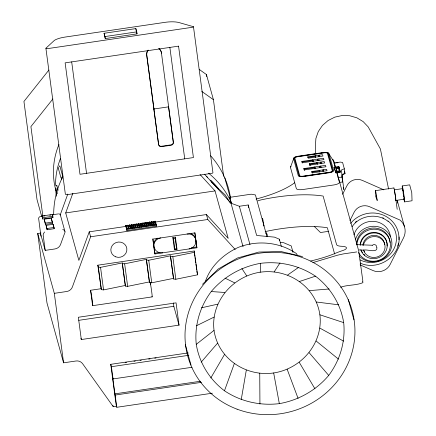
<?xml version="1.0" encoding="UTF-8"?>
<svg xmlns="http://www.w3.org/2000/svg" width="436" height="436" viewBox="0 0 436 436"><rect width="100%" height="100%" fill="white"/><g stroke="black" fill="none" stroke-linecap="round" stroke-linejoin="round"><path stroke-width="0.65" d="M196.26 344.336C194.32 325.452 199.884 306.688 211.237 291.542C223.853 276.577 241.37 266.701 260.619 263.306C279.858 261.022 299.347 265.371 315.484 276.179C330.45 287.52 340.652 304.045 343.693 322.613C345.634 341.497 340.069 360.261 328.717 375.412C316.1 390.373 298.584 400.248 279.334 403.643C260.096 405.932 240.607 401.583 224.469 390.776C209.498 379.434 199.301 362.905 196.26 344.336L214.027 330.379C210.512 301.968 232.546 276.337 260.238 272.2C287.945 268.189 315.806 286.414 319.882 314.781C323.398 343.192 301.363 368.823 273.672 372.96C245.964 376.971 218.104 358.746 214.027 330.379M56.647 186.079L56.735 185.186L58.157 190.26M260.238 272.2L260.619 263.306M399.082 236.95C400.733 256.684 377.718 271.285 360.169 263.077M395.708 200.407L395.648 198.625M58.304 167.904L58.38 167.348M177.016 249.294L176.575 248.787L175.212 238.601L175.397 237.173L172.836 237.549L174.455 249.675L177.016 249.294L175.397 237.173M241.222 399.676L246.313 370.11M205.28 281.749C210.435 266.134 223.45 254.248 238.132 247.452C257.164 239.909 279.362 241.893 296.338 253.512L297.75 255.807M224.469 390.776L234.279 363.717M60.173 215.062L67.787 194.085M126.287 226.36L89.238 231.821L78.867 260.39L65.705 212.931L72.85 193.252M89.238 231.821L90.612 236.764L72.381 286.975A6.96 6.6 -15.5 0 1 66.708 291.504L54.315 293.335L37.719 233.494L40.984 233.015M290.561 166.999L293.651 158.66M59.498 166.389L59.814 165.822L62.637 175.921L61.961 178.308M342.631 194.271L346.893 185.796A11.489 10.895 -15.5 0 1 362.196 180.346L383.811 189.834M349.934 220.611L354.196 212.13A11.489 10.895 -15.5 0 1 369.499 206.686L400.194 220.158A16.034 15.206 -15.5 0 1 403.545 237.805L390.116 264.51A12.791 12.132 -15.5 0 1 373.074 270.576L360.125 264.892M210.817 377.968L224.48 354.523M174.455 249.675L174.858 249.038L173.501 238.852L172.836 237.549M274.162 271.901L280.016 262.886M352.108 226.693C359.765 215.166 377.363 212.746 388.111 221.374M48.876 70.054L23.936 101.457L37.022 199.595L41.676 216.37M52.892 98.934L30.912 126.614L42.837 216.016M395.741 200.462L404.237 199.187L402.662 188.625L402.63 188.957M201.198 362.131L217.569 343.154M44.597 231.979L43.328 233.827L43.175 235.2L45.202 250.384L54.909 248.951A6.96 6.6 -15.5 0 0 60.582 244.422L65.089 231.996L60.321 214.79L59.569 214L58.435 213.891M202.473 284.332L218.229 269.007L237.489 257.992L258.946 252.046L281.127 251.561L302.53 256.581M45.894 48.238L54.5 40.276A14.028 4.415 -7.6 0 1 64.801 37.114L166.034 22.198A16.459 5.178 -7.6 0 1 179.218 22.612L193.47 26.71L212.942 172.743L212.354 173.25L66.757 194.707L65.373 194.276L45.894 48.238L47.279 48.669L192.881 27.212L193.47 26.71M294.709 182.706L294.273 183.049A79.619 25.048 -7.6 0 1 256.046 199.072M287.597 275.051L298.731 267.279M196.353 325.806L214.092 317.076M333.96 163.004L340.2 162.083L342.582 162.443L344.342 168.787L341.481 169.953L342.516 181.976L339.317 182.444M344.342 168.787L344.99 173.664L342.129 174.831L342.516 181.976M342.598 174.335L344.031 173.751M299.63 281.443L315.484 276.179M312.89 262.592L337.677 255.153L343.405 253.899L356.801 251.926M340.598 287.231C347.814 284.648 355.972 285.602 362.965 282.648L362.599 281.34M201.459 307.8L217.76 304.148M97.811 265.197L98.351 267.132L100.547 267.361L122.265 262.935L125.448 286.114L127.65 286.348L149.368 281.923L149.548 282.566L151.744 282.795L173.463 278.37L173.642 279.013L175.844 279.247L197.563 274.822L194.2 250.994L97.811 265.197L101.354 289.668L103.555 289.902L125.274 285.471L125.448 286.114M122.445 263.578L124.642 263.813L146.365 259.382L149.548 282.566M146.54 260.03L148.741 260.259L170.46 255.834L173.642 279.013M170.64 256.477L172.836 256.711L194.554 252.281M104.106 33.278L135.858 28.596L136.768 31.872L137.035 33.888L105.283 38.564L104.106 33.278L105.283 38.564M105.011 36.553L136.768 31.872M153.843 108.602L153.952 108.995L168.683 106.825L168.569 106.428M307.832 156.84L322.558 154.671L322.945 156.055L308.214 158.224L307.832 156.84L307.909 157.451L315.277 156.366L315.533 157.287M313.135 160.394L301.985 162.034L301.903 161.424L323.55 158.235L323.932 159.62L302.29 162.813M309.571 163.718L324.297 161.549L324.684 162.939L309.952 165.108L309.571 163.718L309.909 165.255M309.653 164.328L317.016 163.244L317.272 164.17M333.998 163.277L335.317 163.086M336.641 162.89L337.965 162.693M303.881 168.558L325.523 165.369L325.91 166.754L304.268 169.942L303.881 168.558L303.963 169.168L315.114 167.522M334.02 167.424L338.957 166.699L340.314 172.198L335.834 172.858L334.02 167.424L334.625 168.498M335.867 167.261L338.429 166.884L339.524 170.847L336.963 171.223L335.867 167.261L336.957 171.795M311.893 171.501L326.624 169.326L327.011 170.716L312.28 172.885L311.893 171.501L312.231 173.032M335.905 168.312L339.104 167.838L340.314 172.198M336.014 168.4L338.581 168.024L339.366 170.852M311.974 172.111L320.013 170.923M335.23 171.784L340.162 171.054M338.396 172.171L339.677 171.986M42.047 215.989L52.293 214.479L52.789 216.261L52.952 217.482L42.701 218.992L42.047 215.989L42.701 218.992M42.336 216.267L39.681 216.708L38.586 217.995L40.929 236.263M43.676 216.065L45.022 215.869M49.72 215.177L51.061 214.981M52.402 214.785L57.775 213.989M65.705 212.931L215.046 190.919L228.208 238.378L206.435 214.55L154.573 222.191M42.543 217.771L52.789 216.261M44.216 219.199L51.263 218.164L52.364 222.126L52.522 223.346L45.48 224.382L44.216 219.199L45.48 224.382M338.025 177.665L341.868 177.098M45.317 223.161L52.364 222.126M230.066 202.936L231.233 202.762L229.734 197.35L251.174 194.189L255.42 194.936L267.006 236.721M46.085 225.358L53.127 224.317L54.01 227.488L54.173 228.709L47.126 229.745L46.085 225.358L47.126 229.745M46.963 228.524L54.01 227.488M204.473 174.166L230.993 203.198L239.348 206.266L248.198 204.964L256.657 235.473L274.484 237.135L279.362 239.206L281.345 246.351M125.786 225.532L126.227 225.466L127.187 229.249L128.473 229.058L128.391 228.448L128.92 228.371L129.001 228.982L130.282 228.791L130.201 228.181L130.735 228.104L130.816 228.715L132.097 228.524L131.138 224.747L131.667 224.665L132.631 228.448L133.912 228.257L132.947 224.48L133.481 224.398L134.441 228.181L135.721 227.99L134.762 224.213L135.296 224.131L136.255 227.914L137.536 227.723L136.577 223.946L137.111 223.864L138.07 227.647L139.351 227.456L138.392 223.679L138.921 223.597L139.885 227.379L141.166 227.189L140.201 223.412L140.735 223.33L141.695 227.112L142.975 226.922L142.016 223.145L142.55 223.063L143.509 226.845L144.79 226.655L143.831 222.872L144.365 222.796L145.324 226.573L146.605 226.388L145.646 222.605L146.174 222.529L147.139 226.306L148.42 226.12L147.455 222.338L147.989 222.262L148.949 226.039L150.229 225.853L149.27 222.071L149.804 221.995L150.763 225.772L152.044 225.586L151.085 221.804L151.619 221.728L152.578 225.505L153.859 225.319L152.9 221.537L153.428 221.461L154.388 225.238L155.668 225.052L154.709 221.27L155.243 221.194L156.121 224.36L156.366 226.191L126.909 230.535L125.786 225.532L126.909 230.535M126.227 225.466L126.309 226.077L127.59 225.892L127.508 225.281L128.042 225.199L128.92 228.371M128.042 225.199L128.124 225.81L129.405 225.625L129.323 225.014L129.857 224.932L130.735 228.104M129.857 224.932L129.939 225.543L131.22 225.358L132.097 228.524M131.667 224.665L131.748 225.276L133.029 225.09L133.912 228.257M133.481 224.398L133.563 225.009L134.844 224.823L135.721 227.99M137.536 227.723L136.659 224.551L135.378 224.742L135.296 224.131M139.351 227.456L138.474 224.284L137.193 224.475L137.111 223.864M141.166 227.189L140.283 224.017L139.002 224.208L138.921 223.597M140.735 223.33L140.817 223.941L142.098 223.75L142.975 226.922M142.55 223.063L142.632 223.673L143.913 223.483L144.79 226.655M146.605 226.388L145.728 223.216L144.447 223.406L144.365 222.796M146.174 222.529L146.256 223.139L147.537 222.949L148.42 226.12M147.989 222.262L148.071 222.872L149.352 222.682L150.229 225.853M149.804 221.995L149.886 222.605L151.167 222.415L152.044 225.586M151.619 221.728L151.695 222.338L152.976 222.147L153.859 225.319M153.428 221.461L153.51 222.071L154.791 221.88L155.668 225.052M128.304 226.061L129.65 225.864M131.002 225.668L132.348 225.466M137.062 224.774L138.408 224.573M140.43 224.278L141.776 224.077M151.881 222.589L153.227 222.387M402.27 185.943L409.677 184.848L411.769 192.69L412.047 200.762L404.603 201.895M375.467 190.646L393.915 187.927M126.663 228.704L127.11 228.638M132.015 227.914L132.549 227.837M133.83 227.647L134.364 227.57M135.645 227.379L136.174 227.303L136.255 227.914M137.454 227.112L137.989 227.036L138.07 227.647M139.269 226.845L139.803 226.769L139.885 227.379M141.084 226.578L141.613 226.502M142.894 226.311L143.428 226.235M144.708 226.044L145.243 225.968M146.523 225.777L147.057 225.701M148.338 225.51L148.867 225.434M150.148 225.243L150.682 225.167M151.962 224.976L152.496 224.894M153.777 224.709L154.311 224.627M155.592 224.442L156.121 224.36M394.193 189.873L402.662 188.625M90.612 236.764L207.803 219.493L235.244 249.523M173.501 238.852L175.212 238.601M265.551 233.129L266.614 232.977L267.606 236.552M174.858 249.038L176.575 248.787M153.832 246.7L154.693 253.174L160.028 252.39M191.371 247.773L196.707 246.983L196.925 247.779L154.916 253.97L154.693 253.174M328.788 231.303L320.465 232.53L314.329 226.464M90.552 290.267A7.984 0.332 81.6 0 1 92.23 300.213A7.984 0.332 81.6 0 1 92.557 305.287L90.552 290.267L101.234 288.692M92.694 305.663L152.126 296.905M78.791 320.324L173.822 306.317L179.038 325.136L81.314 339.54L80.954 338.243M37.719 233.494L46.99 302.987L63.58 362.823L75.978 360.997A6.96 6.6 -15.5 0 1 82.617 363.717L113.278 406.723L116.646 406.227M212.441 393.19L116.815 407.284L116.156 404.902L110.744 364.327L188.189 352.915M125.208 362.556L126.549 362.36M133.928 361.27L135.274 361.073M139.972 360.381L141.313 360.18M148.698 359.095L150.039 358.899M154.736 358.201L156.077 358.005M110.744 364.327L111.403 366.703L188.848 355.291M116.815 407.284L112.706 377.74L113.038 378.933L192.036 367.286M114.859 393.866L200.555 381.238M115.186 395.054L201.552 382.328M309.429 290.638L329.136 288.986M372.18 245.234L357.406 244.661M363.531 250.15C366.894 248.929 377.472 253.61 376.949 247.523M363.678 250.155L359.166 249.926M332.172 159.821L333.486 159.892L335.666 167.756M211.237 291.542L224.78 292.474M280.315 242.411L283.662 242.721L291.232 245.931L293.041 252.466M316.34 302.006L338.756 304.824M319.882 314.781L343.693 322.613M225.014 278.141L234.672 282.85M62.713 229.309L64.043 230.126L64.91 231.325M319.817 328.085L343.601 341.143M199.268 69.433L206.446 74.556L213.427 99.719L223.646 176.346M201.824 91.435L213.427 99.719M316.149 341.017L338.494 359.15M211.046 181.681L225.292 195.045L229.756 202.26M200.075 174.536L215.046 190.919M309.129 352.686L328.717 375.412M241.86 268.511L246.765 275.939M404.21 199.214L403.921 198.14M60.953 177.774L58.31 168.242M328.935 153.87L333.589 161.151L335.36 167.538M229.734 197.35L230.557 198.707M299.238 362.311L314.939 388.808M287.144 369.221L298.093 398.439M404.521 226.824L397.218 200.489A16.034 15.206 -15.5 0 1 397.763 203.094M375.914 195.878L377.211 200.56A7.663 0.316 81.6 0 0 375.598 191.006A7.663 0.316 81.6 0 0 375.914 195.878L376.181 197.89M344.287 171.125L344.99 173.664M343.345 187.687L343.879 189.611L342.037 175.801M336.935 172.34L358.735 250.956L362.877 281.285M336.777 172.645L339.431 182.221A6.006 1.891 -7.6 0 1 334.003 184.929L302.78 189.535A6.006 1.891 -7.6 0 1 296.333 188.57L290.49 167.506A6.006 1.891 -7.6 0 1 291.035 166.47M334.668 165.555L335.197 167.468M334.799 169.119L335.834 172.858M318.809 159.058L319.136 160.235L317.855 160.426L317.528 159.249M315.577 157.14L315.195 155.756L315.277 156.366M319.643 171.8L319.261 170.416L319.599 171.948M317.321 164.023L316.934 162.633L317.016 163.244M315.086 168.351L314.705 166.961L315.043 168.498M313.064 161.364L312.726 159.832L313.19 161.827M348.304 299.516L353.945 319.866M334.625 253.981L327.349 227.745A59.727 18.792 -7.6 0 0 295.624 227.047A72.763 22.89 -7.6 0 0 266.167 231.391A13.87 4.365 -7.6 0 0 265.181 231.614M301.903 161.424L302.241 162.96M263.518 224.774L263.824 225.875M239.348 206.266L250.002 244.689M224.753 177.779L230.279 197.699M230.993 203.198L243.081 246.776M206.435 214.55L207.803 219.493M136.31 31.267L137.035 33.888M197.203 273.53L197.563 274.822M156.366 226.191L155.243 221.194M153.51 222.071L154.388 225.238M151.695 222.338L152.578 225.505M185.349 344.713L190.99 365.057M149.886 222.605L150.763 225.772M148.071 222.872L148.774 225.407M146.256 223.139L147.139 226.306M144.621 224.039L145.324 226.573M142.632 223.673L143.509 226.845M140.817 223.941L141.695 227.112M133.563 225.009L134.441 228.181M131.748 225.276L132.631 228.448M129.939 225.543L130.816 228.715M129.323 225.014L130.282 228.791M128.124 225.81L129.001 228.982M127.508 225.281L128.473 229.058M126.309 226.077L127.187 229.249M55.835 187.916L57.421 193.633M112.919 405.42L113.278 406.723M52.62 216.294L52.952 217.482M53.47 226.17L54.173 228.709M52.522 223.346L51.263 218.164M40.597 233.789L45.202 250.384M394.335 190.281L395.158 194.936M388.574 189.017L380.415 149.03L368.186 126.892L363.183 121.633L356.893 117.829L349.737 115.736L342.211 115.496L334.826 117.131L328.079 120.527L322.438 125.454L318.28 131.568L315.893 138.463L315.441 145.668L315.659 153.804M273.672 372.96L279.334 403.643M403.551 196.08L403.649 196.669M403.055 192.826L403.147 193.48M395.256 195.606L395.583 198.091M397.191 209.329L395.659 197.846A7.663 0.316 81.6 0 0 393.855 188.085M338.957 166.699L339.104 167.838M338.429 166.884L338.581 168.024M309.952 165.108L310.034 165.718M304.268 169.942L304.35 170.552M279.362 239.206L279.536 240.509M266.614 232.977L266.859 234.835M262.848 220.344L262.586 218.398L263.96 225.973M248.198 204.964L248.547 207.574M206.446 74.556L206.719 76.573M196.925 247.779L194.936 232.879L152.927 239.07L154.916 253.97M194.805 232.731L195.666 239.211M195.84 240.509L196.707 246.983M169.866 47.42L184.728 158.851M194.2 250.994L194.903 256.297M195.083 257.622L195.791 262.924M195.966 264.254L196.674 269.557M196.849 270.881L197.116 272.871M168.552 106.7L173.261 142.038A2.594 2.458 -15.5 0 1 171.026 144.85L161.418 146.267A2.594 2.458 -15.5 0 1 158.535 144.207L153.821 108.869M153.952 108.995L146.801 55.394A7.45 7.063 -15.5 0 1 148.3 50.118M172.836 256.711L175.844 279.247M170.46 255.834L173.463 278.37M179.038 325.136L176.068 302.857L78.344 317.261L81.314 339.54M173.37 302.944L173.822 306.317M135.858 28.596L136.13 30.613M154.709 221.27L154.791 221.88M152.9 221.537L152.976 222.147M151.085 221.804L151.167 222.415M152.796 238.923L153.57 244.754M149.27 222.071L149.352 222.682M147.455 222.338L147.537 222.949M145.646 222.605L145.728 223.216M143.831 222.872L143.913 223.483M148.741 260.259L151.744 282.795M150.24 283.465L150.415 284.773M142.016 223.145L142.098 223.75M146.365 259.382L149.368 281.923M140.201 223.412L140.283 224.017M138.392 223.679L138.474 224.284M136.577 223.946L136.659 224.551M134.762 224.213L134.844 224.823M132.947 224.48L133.029 225.09M131.138 224.747L131.22 225.358M124.642 263.813L127.65 286.348M122.265 262.935L125.274 285.471M100.547 267.361L103.555 289.902M71.684 61.89L86.546 173.321M98.351 267.132L101.354 289.668M111.403 366.703L113.038 378.933M52.293 214.479L52.456 215.7M53.127 224.317L53.29 225.537M54.315 293.335L63.58 362.823M402.82 190.995L402.668 189.573M259.747 373.26L259.938 404.063M53.688 214.975A89.157 84.551 -15.5 0 1 62.866 176.547M210.626 155.772A89.157 84.551 -15.5 0 1 230.361 197.072M208.561 173.179A89.157 84.551 -15.5 0 1 231.521 202.909M206.664 176.536A85.298 80.889 -15.5 0 1 207.694 177.408M210.697 180.128A85.298 80.889 -15.5 0 1 218.725 189.044M55.884 190.532A77.744 73.728 -15.5 0 1 58.931 144.55M61.362 179.736A79.167 75.074 -15.5 0 1 62.452 175.877M56.451 196.304A79.167 75.074 -15.5 0 1 55.645 188.924M55.53 185.513A79.167 75.074 -15.5 0 1 60.419 158.59M187.109 234.028A7.919 7.51 -15.5 0 1 195.933 240.329A7.919 7.51 -15.5 0 1 189.099 248.929M162.742 252.815A7.919 7.51 -15.5 0 1 153.919 246.52A7.919 7.51 -15.5 0 1 160.753 237.914M195.769 240.187A7.919 7.51 -15.5 0 1 195.704 241.5M190.935 233.658A7.919 7.51 -15.5 0 1 195.595 238.89M154.856 248.765A7.919 7.51 -15.5 0 1 154.224 247.615M153.646 245.076A7.919 7.51 -15.5 0 1 157.614 238.132M150.191 282.397A7.984 0.332 81.6 0 1 151.782 292.414A7.984 0.332 81.6 0 1 151.984 296.529M310.634 261.006A70.915 22.307 -7.6 0 0 335.933 253.076A50.456 15.876 -7.6 0 1 343.007 250.449A7.712 2.425 -7.6 0 0 346.457 247.773A7.712 2.425 -7.6 0 0 341.851 246.291A8.818 2.774 -7.6 0 1 336.581 244.591L323.12 196.058A59.727 18.792 -7.6 0 0 291.401 195.361A72.763 22.89 -7.6 0 0 261.943 199.699A13.87 4.365 -7.6 0 0 257.763 200.865M333.251 160.71A6.006 1.891 -7.6 0 1 333.589 161.151M147.815 50.233A7.45 7.063 -15.5 0 0 146.692 54.996L158.644 144.605A2.594 2.458 -15.5 0 0 161.533 146.665L171.135 145.248A2.594 2.458 -15.5 0 0 173.37 142.43L161.424 52.827A7.45 7.063 -15.5 0 0 159.096 48.57M158.715 48.581A7.45 7.063 -15.5 0 1 161.533 53.219M353.972 234.89A18.672 17.707 -15.5 0 1 373.396 221.33A18.672 17.707 -15.5 0 1 390.427 236.694M350.577 223.412A27.212 25.806 -15.5 0 1 381.522 214.436A27.212 25.806 -15.5 0 1 398.935 239.74M398.493 243.114A27.212 25.806 -15.5 0 1 397.692 246.117M387.996 220.976A24.607 23.337 -15.5 0 1 392.024 251.975A24.607 23.337 -15.5 0 1 360.065 259.894M355.187 222.409A24.607 23.337 -15.5 0 1 356.653 221.161M382.655 217.749A24.607 23.337 -15.5 0 1 383.789 218.278M402.412 188.712A8.066 0.332 81.6 0 1 402.831 188.21A8.066 0.332 81.6 0 1 404.532 199.841A8.066 0.332 81.6 0 1 403.9 198.881M355.345 239.838A18.672 17.707 -15.5 0 1 381.647 227.935A18.672 17.707 -15.5 0 1 387.942 254.619A18.672 17.707 -15.5 0 1 359.144 255.943M356.528 244.411A16.835 15.963 -15.5 0 1 372.742 228.039A16.835 15.963 -15.5 0 1 390.035 242.471M356.871 244.999A16.835 15.963 -15.5 0 1 380.208 230.317A16.835 15.963 -15.5 0 1 385.735 256.003A16.835 15.963 -15.5 0 1 358.485 252.509M360.169 245.141A13.516 12.818 -15.5 0 1 374.442 232.361A13.516 12.818 -15.5 0 1 387.048 245.991M364.801 255.174A13.516 12.818 -15.5 0 1 363.788 254.264M362.469 252.722A13.516 12.818 -15.5 0 1 360.899 249.757M360.376 245.059A13.516 12.818 -15.5 0 1 379.903 234.192A13.516 12.818 -15.5 0 1 382.639 255.294A13.516 12.818 -15.5 0 1 361.062 250.351M364.709 251.921A11.004 10.437 -15.5 0 1 363.629 250.013M362.872 245.201A11.004 10.437 -15.5 0 1 373.881 235.347A11.004 10.437 -15.5 0 1 384.732 244.798M363.362 245.299A11.004 10.437 -15.5 0 1 379.761 237.882A11.004 10.437 -15.5 0 1 381.031 254.962A11.004 10.437 -15.5 0 1 363.76 250.7M372.175 245.446A2.594 2.458 -15.5 0 1 376.66 247.414M294.207 158.012L299.183 175.964A4.278 1.346 -7.6 0 0 302.431 176.449L330.221 172.351A4.278 1.346 -7.6 0 0 332.951 170.988L327.976 153.036A4.278 1.346 -7.6 0 0 324.727 152.551L296.938 156.644A4.278 1.346 -7.6 0 0 294.207 158.012M294.807 157.974L299.755 175.828A3.662 1.15 -7.6 0 0 302.535 176.242L330.014 172.193A3.662 1.15 -7.6 0 0 332.352 171.026L327.403 153.172A3.662 1.15 -7.6 0 0 324.624 152.753L297.145 156.802A3.662 1.15 -7.6 0 0 294.807 157.974M178.558 46.14L65.127 62.86L79.99 174.286L193.421 157.57L178.558 46.14M323.567 152.469L297.968 156.241A4.927 1.548 -7.6 0 0 293.515 158.464L298.306 175.741A4.927 1.548 -7.6 0 0 303.592 176.531L329.191 172.754A4.927 1.548 -7.6 0 0 333.644 170.53L328.853 153.259A4.927 1.548 -7.6 0 0 323.567 152.469M319.288 155.309L318.547 155.418L318.847 156.502L319.593 156.393L319.288 155.309M321.032 162.192L320.286 162.301L320.585 163.38L321.332 163.271L321.032 162.192M320.787 166.192L319.506 166.378L319.833 167.555L321.114 167.37L320.787 166.192M323.354 169.969L322.613 170.078L322.913 171.163L323.654 171.048L323.354 169.969M115.758 256.837A8.055 7.641 -15.5 0 0 126.827 248.509A8.055 7.641 -15.5 0 0 114.003 243.708A8.055 7.641 -15.5 0 0 115.758 256.837M237.097 409.181A85.282 80.878 -15.5 0 0 354.277 321.054A85.282 80.878 -15.5 0 0 218.556 270.195A85.282 80.878 -15.5 0 0 237.097 409.181"/></g></svg>
